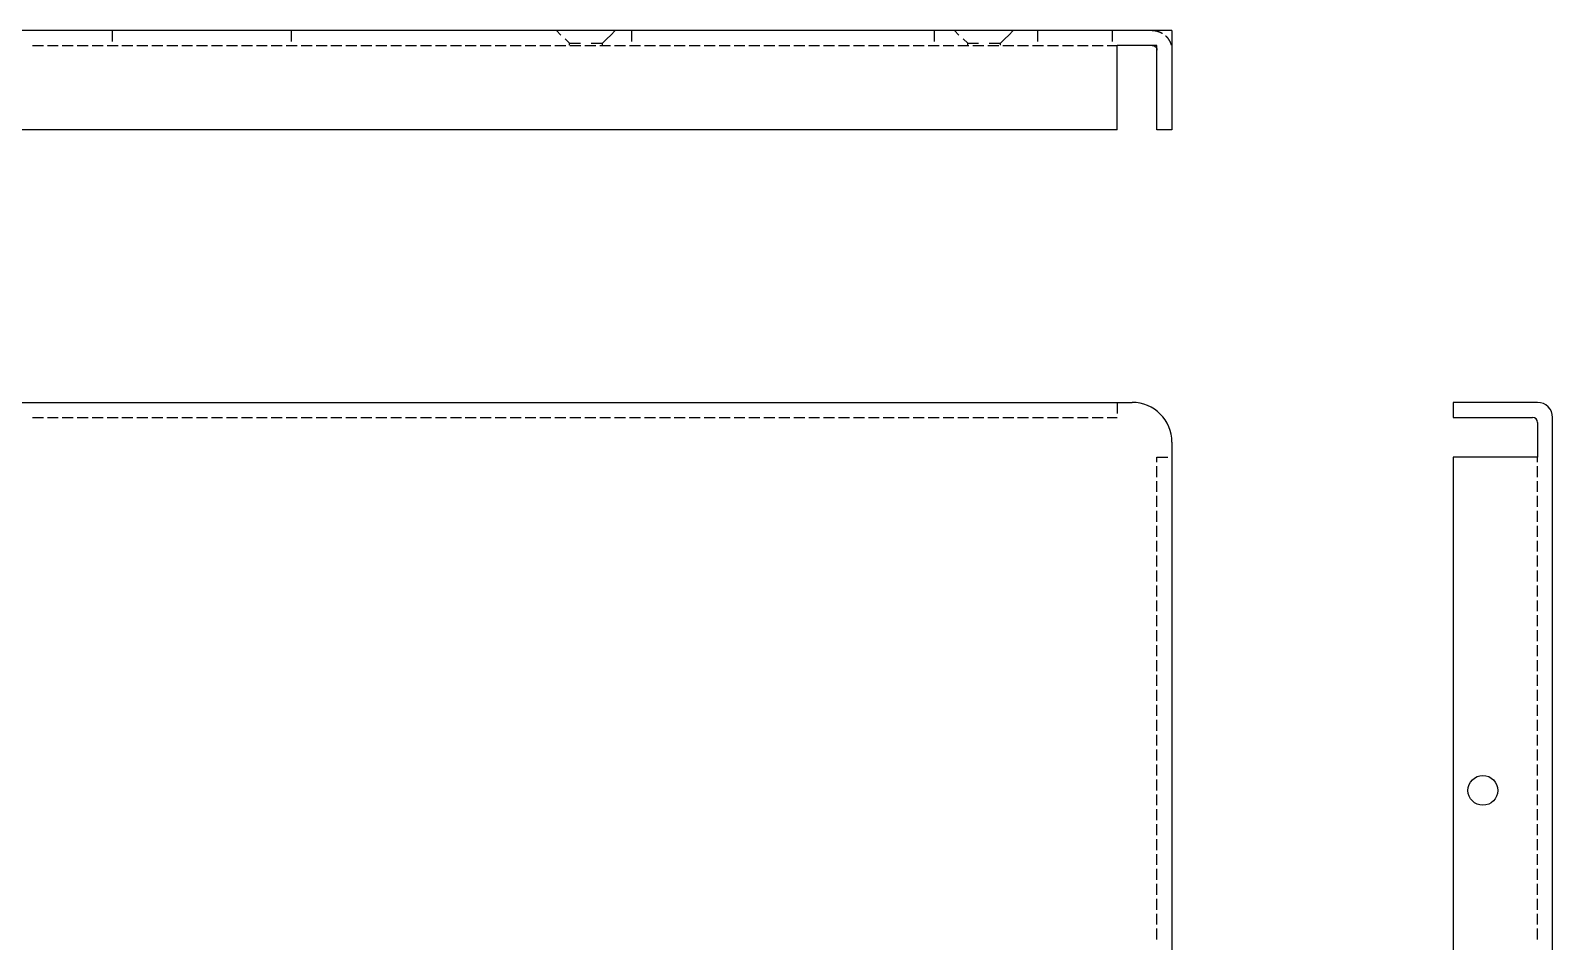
# Model space of a CAD drawing. Header units: millimetres. Extents: x 142 to 462, y -194 to -11.
# Drawn here: x 308.6 to 461.5, y -102.5 to -10.9 of the extents above; entities that cross this region are included whole.
import ezdxf

# ---------------------------------------------------------------- set-up
doc = ezdxf.new("R2010")
doc.units = ezdxf.units.MM
doc.layers.add('User.4', color=57, linetype='CONTINUOUS', true_color=0x484848)

msp = doc.modelspace()

# ---------------------------------------------------------------- linework, layer by layer
at = {"layer": 'User.4', "linetype": 'CONTINUOUS'}
for p, q in [((423.3, -10.9), (171.3, -10.9)), ((316.8, -10.9), (316.8, -12)), ((334.8, -10.9), (334.8, -12)), ((361.891761, -11.364251), (361.447258, -10.919752)), ((362.780745, -12.189749), (362.336242, -11.745215)), ((362.780745, -12.189749), (363.860242, -12.189749)), ((362.780745, -12.253249), (362.780745, -12.189749)), ((364.939736, -12.189749), (366.08273, -12.189749)), ((366.08273, -12.189749), (366.527233, -11.745215)), ((366.08273, -12.253249), (366.08273, -12.189749)), ((366.527233, -11.745215), (366.908239, -11.364251)), ((366.908239, -11.364251), (367.352742, -10.919752)), ((369, -10.9), (369, -12)), ((399.4, -10.9), (399.4, -12)), ((401.891761, -11.364251), (401.447258, -10.919752)), ((402.780745, -12.189749), (402.336242, -11.745215)), ((402.780745, -12.189749), (403.860242, -12.189749)), ((402.780745, -12.253249), (402.780745, -12.189749)), ((404.939736, -12.189749), (406.08273, -12.189749)), ((406.08273, -12.189749), (406.527233, -11.745215)), ((406.08273, -12.253249), (406.08273, -12.189749)), ((406.527233, -11.745215), (406.908239, -11.364251)), ((406.908239, -11.364251), (407.352742, -10.919752)), ((409.8, -10.9), (409.8, -12)), ((417.3, -10.9), (417.3, -12)), ((421.3, -10.9), (421.317453, -10.900076)), ((421.317453, -10.900076), (421.334905, -10.900305)), ((421.334905, -10.900305), (421.352354, -10.900685)), ((421.352354, -10.900685), (421.369799, -10.901218)), ((421.369799, -10.901218), (421.387239, -10.901904)), ((421.387239, -10.901904), (421.404672, -10.902741)), ((421.404672, -10.902741), (421.422097, -10.90373)), ((421.422097, -10.90373), (421.439513, -10.904872)), ((421.439513, -10.904872), (421.456918, -10.906165)), ((421.456918, -10.906165), (421.474311, -10.907611)), ((421.474311, -10.907611), (421.491692, -10.909208)), ((421.491692, -10.909208), (421.509057, -10.910956)), ((421.509057, -10.910956), (421.526406, -10.912856)), ((421.526406, -10.912856), (421.543739, -10.914908)), ((421.543739, -10.914908), (421.561052, -10.91711)), ((421.561052, -10.91711), (421.578346, -10.919464)), ((421.578346, -10.919464), (421.595619, -10.921968)), ((421.595619, -10.921968), (421.612869, -10.924623)), ((421.612869, -10.924623), (421.630095, -10.927429)), ((421.630095, -10.927429), (421.647296, -10.930384)), ((421.647296, -10.930384), (421.664471, -10.93349)), ((421.664471, -10.93349), (421.681618, -10.936746)), ((421.681618, -10.936746), (421.698736, -10.940151)), ((421.698736, -10.940151), (421.715823, -10.943705)), ((421.715823, -10.943705), (421.732879, -10.947408)), ((421.732879, -10.947408), (421.749902, -10.95126)), ((421.749902, -10.95126), (421.766891, -10.95526)), ((421.766891, -10.95526), (421.783844, -10.959409)), ((421.783844, -10.959409), (421.80076, -10.963705)), ((421.80076, -10.963705), (421.817638, -10.968148)), ((421.817638, -10.968148), (421.834477, -10.972739)), ((421.834477, -10.972739), (421.851275, -10.977477)), ((421.851275, -10.977477), (421.868031, -10.982361)), ((421.868031, -10.982361), (421.884743, -10.98739)), ((421.884743, -10.98739), (421.901412, -10.992566)), ((421.901412, -10.992566), (421.918034, -10.997887)), ((421.918034, -10.997887), (421.934609, -11.003353)), ((421.934609, -11.003353), (421.951136, -11.008963)), ((421.951136, -11.008963), (421.967614, -11.014717)), ((421.967614, -11.014717), (421.98404, -11.020615)), ((421.98404, -11.020615), (422.000415, -11.026656)), ((422.000415, -11.026656), (422.016736, -11.032839)), ((422.016736, -11.032839), (422.033002, -11.039165)), ((422.033002, -11.039165), (422.049213, -11.045632)), ((422.049213, -11.045632), (422.065367, -11.052241)), ((422.065367, -11.052241), (422.081462, -11.05899)), ((422.081462, -11.05899), (422.097498, -11.06588)), ((422.097498, -11.06588), (422.113473, -11.072909)), ((422.113473, -11.072909), (422.129386, -11.080077)), ((422.129386, -11.080077), (422.145237, -11.087384)), ((422.145237, -11.087384), (422.161022, -11.094829)), ((422.161022, -11.094829), (422.176742, -11.102412)), ((422.176742, -11.102412), (422.192396, -11.110131)), ((422.192396, -11.110131), (422.207981, -11.117987)), ((422.207981, -11.117987), (422.223497, -11.125978)), ((422.223497, -11.125978), (422.238943, -11.134105)), ((422.238943, -11.134105), (422.254318, -11.142366)), ((422.254318, -11.142366), (422.269619, -11.150761)), ((422.269619, -11.150761), (422.284847, -11.159289)), ((422.284847, -11.159289), (422.3, -11.167949)), ((422.3, -11.167949), (422.315077, -11.176742)), ((422.315077, -11.176742), (422.330076, -11.185665)), ((422.330076, -11.185665), (422.344997, -11.19472)), ((422.344997, -11.19472), (422.345374, -11.194951)), ((422.663278, -11.436622), (422.675996, -11.448575)), ((422.675996, -11.448575), (422.688609, -11.460638)), ((422.688609, -11.460638), (422.701117, -11.47281)), ((422.701117, -11.47281), (422.713518, -11.485091)), ((422.713518, -11.485091), (422.725812, -11.49748)), ((422.725812, -11.49748), (422.737996, -11.509976)), ((422.737996, -11.509976), (422.750072, -11.522578)), ((422.750072, -11.522578), (422.762037, -11.535284)), ((422.762037, -11.535284), (422.77389, -11.548095)), ((422.77389, -11.548095), (422.785632, -11.561008)), ((422.785632, -11.561008), (422.79726, -11.574024)), ((422.79726, -11.574024), (422.808774, -11.58714)), ((422.808774, -11.58714), (422.820173, -11.600356)), ((422.820173, -11.600356), (422.831457, -11.613672)), ((422.831457, -11.613672), (422.842624, -11.627085)), ((422.842624, -11.627085), (422.853673, -11.640595)), ((422.853673, -11.640595), (422.864604, -11.654201)), ((422.864604, -11.654201), (422.875416, -11.667902)), ((422.875416, -11.667902), (422.886108, -11.681697)), ((422.886108, -11.681697), (422.896679, -11.695585)), ((422.896679, -11.695585), (422.907129, -11.709564)), ((422.907129, -11.709564), (422.917456, -11.723634)), ((422.917456, -11.723634), (422.92766, -11.737794)), ((422.92766, -11.737794), (422.93774, -11.752042)), ((422.93774, -11.752042), (422.947695, -11.766377)), ((422.947695, -11.766377), (422.957525, -11.780799)), ((422.957525, -11.780799), (422.967229, -11.795306)), ((422.967229, -11.795306), (422.976805, -11.809898)), ((422.976805, -11.809898), (422.986254, -11.824572)), ((422.986254, -11.824572), (422.995575, -11.839328)), ((422.995575, -11.839328), (423.004766, -11.854165)), ((423.004766, -11.854165), (423.013828, -11.869081)), ((423.013828, -11.869081), (423.022759, -11.884076)), ((423.022759, -11.884076), (423.031559, -11.899149)), ((423.031559, -11.899149), (423.040227, -11.914297)), ((423.040227, -11.914297), (423.048763, -11.929521)), ((423.048763, -11.929521), (423.057165, -11.944819)), ((423.057165, -11.944819), (423.065433, -11.960189)), ((423.065433, -11.960189), (423.073567, -11.975631)), ((423.073567, -11.975631), (423.081566, -11.991143)), ((423.081566, -11.991143), (423.08943, -12.006725)), ((423.08943, -12.006725), (423.097157, -12.022374)), ((423.097157, -12.022374), (423.104747, -12.038091)), ((423.104747, -12.038091), (423.1122, -12.053873)), ((423.1122, -12.053873), (423.119515, -12.069719)), ((423.119515, -12.069719), (423.126691, -12.085629)), ((423.126691, -12.085629), (423.133728, -12.1016)), ((423.133728, -12.1016), (423.140625, -12.117633)), ((423.140625, -12.117633), (423.147383, -12.133725)), ((423.147383, -12.133725), (423.153999, -12.149875)), ((423.153999, -12.149875), (423.160475, -12.166083)), ((423.160475, -12.166083), (423.166808, -12.182346)), ((423.166808, -12.182346), (423.173, -12.198664)), ((423.173, -12.198664), (423.179049, -12.215036)), ((423.179049, -12.215036), (423.184955, -12.23146)), ((423.184955, -12.23146), (423.190717, -12.247934)), ((423.3, -10.9), (423.3, -20.9)), ((308.8, -12.4), (309.9, -12.4)), ((310.3, -12.4), (311.4, -12.4)), ((311.8, -12.4), (312.9, -12.4)), ((313.3, -12.4), (314.4, -12.4)), ((314.8, -12.4), (315.9, -12.4)), ((316.3, -12.4), (317.4, -12.4)), ((317.8, -12.4), (318.9, -12.4)), ((319.3, -12.4), (320.4, -12.4)), ((320.8, -12.4), (321.9, -12.4)), ((322.3, -12.4), (323.4, -12.4)), ((323.8, -12.4), (324.9, -12.4)), ((325.3, -12.4), (326.4, -12.4)), ((326.8, -12.4), (327.9, -12.4)), ((328.3, -12.4), (329.4, -12.4)), ((329.8, -12.4), (330.9, -12.4)), ((331.3, -12.4), (332.4, -12.4)), ((332.8, -12.4), (333.9, -12.4)), ((334.3, -12.4), (335.4, -12.4)), ((335.8, -12.4), (336.9, -12.4)), ((337.3, -12.4), (338.4, -12.4)), ((338.8, -12.4), (339.9, -12.4)), ((340.3, -12.4), (341.4, -12.4)), ((341.8, -12.4), (342.9, -12.4)), ((343.3, -12.4), (344.4, -12.4)), ((344.8, -12.4), (345.9, -12.4)), ((346.3, -12.4), (347.4, -12.4)), ((347.8, -12.4), (348.9, -12.4)), ((349.3, -12.4), (350.4, -12.4)), ((350.8, -12.4), (351.9, -12.4)), ((352.3, -12.4), (353.4, -12.4)), ((353.8, -12.4), (354.9, -12.4)), ((355.3, -12.4), (356.4, -12.4)), ((356.8, -12.4), (357.9, -12.4)), ((358.3, -12.4), (359.4, -12.4)), ((359.8, -12.4), (360.9, -12.4)), ((361.3, -12.4), (362.4, -12.4)), ((362.780745, -12.316714), (362.780745, -12.253249)), ((362.780745, -12.380249), (362.780745, -12.253249)), ((362.780745, -12.380249), (362.780745, -12.316714)), ((362.8, -12.4), (363.9, -12.4)), ((364.3, -12.4), (365.4, -12.4)), ((365.8, -12.4), (366.9, -12.4)), ((366.08273, -12.316714), (366.08273, -12.253249)), ((366.08273, -12.380249), (366.08273, -12.316714)), ((367.3, -12.4), (368.4, -12.4)), ((368.8, -12.4), (369.9, -12.4)), ((370.3, -12.4), (371.4, -12.4)), ((371.8, -12.4), (372.9, -12.4)), ((373.3, -12.4), (374.4, -12.4)), ((374.8, -12.4), (375.9, -12.4)), ((376.3, -12.4), (377.4, -12.4)), ((377.8, -12.4), (378.9, -12.4)), ((379.3, -12.4), (380.4, -12.4)), ((380.8, -12.4), (381.9, -12.4)), ((382.3, -12.4), (383.4, -12.4)), ((383.8, -12.4), (384.9, -12.4)), ((385.3, -12.4), (386.4, -12.4)), ((386.8, -12.4), (387.9, -12.4)), ((388.3, -12.4), (389.4, -12.4)), ((389.8, -12.4), (390.9, -12.4)), ((391.3, -12.4), (392.4, -12.4)), ((392.8, -12.4), (393.9, -12.4)), ((394.3, -12.4), (395.4, -12.4)), ((395.8, -12.4), (396.9, -12.4)), ((397.3, -12.4), (398.4, -12.4)), ((398.8, -12.4), (399.9, -12.4)), ((400.3, -12.4), (401.4, -12.4)), ((401.8, -12.4), (402.9, -12.4)), ((402.780745, -12.316714), (402.780745, -12.253249)), ((402.780745, -12.380249), (402.780745, -12.253249)), ((402.780745, -12.380249), (402.780745, -12.316714)), ((403.3, -12.4), (404.4, -12.4)), ((404.8, -12.4), (405.9, -12.4)), ((406.08273, -12.316714), (406.08273, -12.253249)), ((406.08273, -12.380249), (406.08273, -12.316714)), ((406.3, -12.4), (407.4, -12.4)), ((407.8, -12.4), (408.9, -12.4)), ((409.3, -12.4), (410.4, -12.4)), ((410.8, -12.4), (411.9, -12.4)), ((412.3, -12.4), (413.4, -12.4)), ((413.8, -12.4), (414.9, -12.4)), ((415.3, -12.4), (416.4, -12.4)), ((416.8, -12.4), (417.8, -12.4)), ((417.8, -20.9), (417.8, -12.4)), ((421.8, -12.4), (417.8, -12.4)), ((421.3, -12.4), (421.304363, -12.400019)), ((421.304363, -12.400019), (421.308726, -12.400076)), ((421.308726, -12.400076), (421.313088, -12.400171)), ((421.313088, -12.400171), (421.31745, -12.400305)), ((421.31745, -12.400305), (421.32181, -12.400476)), ((421.32181, -12.400476), (421.326168, -12.400685)), ((421.326168, -12.400685), (421.330524, -12.400933)), ((421.330524, -12.400933), (421.334878, -12.401218)), ((421.334878, -12.401218), (421.33923, -12.401541)), ((421.33923, -12.401541), (421.343578, -12.401903)), ((421.343578, -12.401903), (421.347923, -12.402302)), ((421.347923, -12.402302), (421.352264, -12.402739)), ((421.352264, -12.402739), (421.356602, -12.403214)), ((421.356602, -12.403214), (421.360935, -12.403727)), ((421.360935, -12.403727), (421.365263, -12.404278)), ((421.365263, -12.404278), (421.369587, -12.404866)), ((421.369587, -12.404866), (421.373905, -12.405492)), ((421.373905, -12.405492), (421.378217, -12.406156)), ((421.378217, -12.406156), (421.382524, -12.406857)), ((421.382524, -12.406857), (421.386824, -12.407596)), ((421.386824, -12.407596), (421.391118, -12.408373)), ((421.391118, -12.408373), (421.395404, -12.409186)), ((421.395404, -12.409186), (421.399684, -12.410038)), ((421.399684, -12.410038), (421.403956, -12.410926)), ((421.403956, -12.410926), (421.40822, -12.411852)), ((421.40822, -12.411852), (421.412476, -12.412815)), ((421.412476, -12.412815), (421.416723, -12.413815)), ((421.416723, -12.413815), (421.420961, -12.414852)), ((421.420961, -12.414852), (421.42519, -12.415926)), ((421.42519, -12.415926), (421.42941, -12.417037)), ((421.42941, -12.417037), (421.433619, -12.418185)), ((421.433619, -12.418185), (421.437819, -12.419369)), ((421.437819, -12.419369), (421.442008, -12.42059)), ((421.442008, -12.42059), (421.446186, -12.421848)), ((421.446186, -12.421848), (421.450353, -12.423142)), ((421.450353, -12.423142), (421.454508, -12.424472)), ((421.454508, -12.424472), (421.458652, -12.425838)), ((421.458652, -12.425838), (421.462784, -12.427241)), ((421.462784, -12.427241), (421.466903, -12.428679)), ((421.466903, -12.428679), (421.47101, -12.430154)), ((421.47101, -12.430154), (421.475104, -12.431664)), ((421.475104, -12.431664), (421.479184, -12.43321)), ((421.479184, -12.43321), (421.483251, -12.434791)), ((421.483251, -12.434791), (421.487303, -12.436408)), ((421.487303, -12.436408), (421.491342, -12.43806)), ((421.491342, -12.43806), (421.495366, -12.439748)), ((421.495366, -12.439748), (421.499375, -12.44147)), ((421.499375, -12.44147), (421.503368, -12.443227)), ((421.503368, -12.443227), (421.507347, -12.445019)), ((421.507347, -12.445019), (421.511309, -12.446846)), ((421.511309, -12.446846), (421.515256, -12.448707)), ((421.515256, -12.448707), (421.519186, -12.450603)), ((421.519186, -12.450603), (421.523099, -12.452533)), ((421.523099, -12.452533), (421.526995, -12.454497)), ((421.526995, -12.454497), (421.530874, -12.456495)), ((421.530874, -12.456495), (421.534736, -12.458526)), ((421.534736, -12.458526), (421.538579, -12.460591)), ((421.538579, -12.460591), (421.542405, -12.46269)), ((421.542405, -12.46269), (421.546212, -12.464822)), ((421.546212, -12.464822), (421.55, -12.466987)), ((421.55, -12.466987), (421.553769, -12.469185)), ((421.553769, -12.469185), (421.557519, -12.471416)), ((421.557519, -12.471416), (421.561249, -12.47368)), ((421.561249, -12.47368), (421.56496, -12.475976)), ((421.56496, -12.475976), (421.56865, -12.478304)), ((421.56865, -12.478304), (421.57232, -12.480665)), ((421.57232, -12.480665), (421.575968, -12.483057)), ((421.575968, -12.483057), (421.579596, -12.485481)), ((421.579596, -12.485481), (421.583203, -12.487937)), ((421.583203, -12.487937), (421.586788, -12.490424)), ((421.586788, -12.490424), (421.590351, -12.492942)), ((421.590351, -12.492942), (421.593893, -12.495492)), ((421.593893, -12.495492), (421.597411, -12.498072)), ((421.597411, -12.498072), (421.600908, -12.500682)), ((421.600908, -12.500682), (421.604381, -12.503323)), ((421.604381, -12.503323), (421.607831, -12.505995)), ((421.607831, -12.505995), (421.611257, -12.508696)), ((421.611257, -12.508696), (421.61466, -12.511427)), ((421.61466, -12.511427), (421.618039, -12.514188)), ((421.618039, -12.514188), (421.621394, -12.516978)), ((421.621394, -12.516978), (421.624724, -12.519797)), ((421.624724, -12.519797), (421.62803, -12.522645)), ((421.62803, -12.522645), (421.63131, -12.525522)), ((421.63131, -12.525522), (421.634565, -12.528428)), ((421.634565, -12.528428), (421.637795, -12.531361)), ((421.637795, -12.531361), (421.640999, -12.534323)), ((421.640999, -12.534323), (421.644177, -12.537313)), ((421.644177, -12.537313), (421.647329, -12.54033)), ((421.647329, -12.54033), (421.650455, -12.543375)), ((421.650455, -12.543375), (421.653553, -12.546447)), ((421.653553, -12.546447), (421.656625, -12.549545)), ((421.656625, -12.549545), (421.65967, -12.552671)), ((421.65967, -12.552671), (421.662687, -12.555823)), ((421.662687, -12.555823), (421.665677, -12.559001)), ((421.665677, -12.559001), (421.668639, -12.562205)), ((421.668639, -12.562205), (421.671572, -12.565435)), ((421.671572, -12.565435), (421.674478, -12.56869)), ((421.674478, -12.56869), (421.677355, -12.57197)), ((421.677355, -12.57197), (421.680203, -12.575276)), ((421.680203, -12.575276), (421.683022, -12.578606)), ((421.683022, -12.578606), (421.685812, -12.581961)), ((421.685812, -12.581961), (421.688573, -12.58534)), ((421.688573, -12.58534), (421.691304, -12.588743)), ((421.691304, -12.588743), (421.694005, -12.592169)), ((421.694005, -12.592169), (421.696677, -12.595619)), ((421.696677, -12.595619), (421.699318, -12.599092)), ((421.699318, -12.599092), (421.701928, -12.602589)), ((421.701928, -12.602589), (421.704508, -12.606107)), ((421.704508, -12.606107), (421.707058, -12.609649)), ((421.707058, -12.609649), (421.709576, -12.613212)), ((421.709576, -12.613212), (421.712063, -12.616797)), ((421.712063, -12.616797), (421.714519, -12.620404)), ((421.714519, -12.620404), (421.716943, -12.624032)), ((421.716943, -12.624032), (421.719335, -12.62768)), ((421.719335, -12.62768), (421.721696, -12.63135)), ((421.721696, -12.63135), (421.724024, -12.63504)), ((421.724024, -12.63504), (421.72632, -12.638751)), ((421.72632, -12.638751), (421.728584, -12.642481)), ((421.728584, -12.642481), (421.730815, -12.646231)), ((421.730815, -12.646231), (421.733013, -12.65)), ((421.733013, -12.65), (421.735178, -12.653788)), ((421.735178, -12.653788), (421.73731, -12.657595)), ((421.73731, -12.657595), (421.739409, -12.661421)), ((421.739409, -12.661421), (421.741474, -12.665264)), ((421.741474, -12.665264), (421.743505, -12.669126)), ((421.743505, -12.669126), (421.745503, -12.673005)), ((421.745503, -12.673005), (421.747467, -12.676901)), ((421.747467, -12.676901), (421.749397, -12.680814)), ((421.749397, -12.680814), (421.751293, -12.684744)), ((421.751293, -12.684744), (421.753154, -12.688691)), ((421.753154, -12.688691), (421.754981, -12.692653)), ((421.754981, -12.692653), (421.756773, -12.696632)), ((421.756773, -12.696632), (421.75853, -12.700625)), ((421.75853, -12.700625), (421.760252, -12.704634)), ((421.760252, -12.704634), (421.76194, -12.708658)), ((421.76194, -12.708658), (421.763592, -12.712697)), ((421.763592, -12.712697), (421.765209, -12.716749)), ((421.765209, -12.716749), (421.76679, -12.720816)), ((421.76679, -12.720816), (421.768336, -12.724896)), ((421.768336, -12.724896), (421.769846, -12.72899)), ((421.769846, -12.72899), (421.771321, -12.733097)), ((421.771321, -12.733097), (421.772759, -12.737216)), ((421.772759, -12.737216), (421.774162, -12.741348)), ((421.774162, -12.741348), (421.775528, -12.745492)), ((421.775528, -12.745492), (421.776858, -12.749647)), ((421.776858, -12.749647), (421.778152, -12.753814)), ((421.778152, -12.753814), (421.77941, -12.757992)), ((421.77941, -12.757992), (421.780631, -12.762181)), ((421.780631, -12.762181), (421.781815, -12.766381)), ((421.781815, -12.766381), (421.782963, -12.77059)), ((421.782963, -12.77059), (421.784074, -12.77481)), ((421.784074, -12.77481), (421.785148, -12.779039)), ((421.785148, -12.779039), (421.786185, -12.783277)), ((421.786185, -12.783277), (421.787185, -12.787524)), ((421.787185, -12.787524), (421.788148, -12.79178)), ((421.788148, -12.79178), (421.789074, -12.796044)), ((421.789074, -12.796044), (421.789962, -12.800316)), ((421.789962, -12.800316), (421.790814, -12.804596)), ((421.790814, -12.804596), (421.791627, -12.808882)), ((421.791627, -12.808882), (421.792404, -12.813176)), ((421.792404, -12.813176), (421.793143, -12.817476)), ((421.793143, -12.817476), (421.793844, -12.821783)), ((421.793844, -12.821783), (421.794508, -12.826095)), ((421.794508, -12.826095), (421.795134, -12.830413)), ((421.795134, -12.830413), (421.795722, -12.834737)), ((421.795722, -12.834737), (421.796273, -12.839065)), ((421.796273, -12.839065), (421.796786, -12.843398)), ((421.796786, -12.843398), (421.797261, -12.847736)), ((421.797261, -12.847736), (421.797698, -12.852077)), ((421.797698, -12.852077), (421.798097, -12.856422)), ((421.798097, -12.856422), (421.798459, -12.86077)), ((421.798459, -12.86077), (421.798782, -12.865122)), ((421.798782, -12.865122), (421.799067, -12.869476)), ((421.799067, -12.869476), (421.799315, -12.873832)), ((421.799315, -12.873832), (421.799524, -12.87819)), ((421.799524, -12.87819), (421.799695, -12.88255)), ((421.799695, -12.88255), (421.799829, -12.886912)), ((421.799829, -12.886912), (421.799924, -12.891274)), ((421.799924, -12.891274), (421.799981, -12.895637)), ((421.799981, -12.895637), (421.8, -12.9)), ((421.8, -20.9), (421.8, -12.4)), ((423.190717, -12.247934), (423.196335, -12.264458)), ((423.196335, -12.264458), (423.201809, -12.281031)), ((423.201809, -12.281031), (423.207138, -12.297651)), ((423.207138, -12.297651), (423.212322, -12.314316)), ((423.212322, -12.314316), (423.21736, -12.331027)), ((423.21736, -12.331027), (423.222252, -12.34778)), ((423.222252, -12.34778), (423.226998, -12.364576)), ((423.226998, -12.364576), (423.227116, -12.365002)), ((423.29499, -12.758526), (423.296149, -12.77594)), ((423.296149, -12.77594), (423.297155, -12.793365)), ((423.297155, -12.793365), (423.29801, -12.810797)), ((423.29801, -12.810797), (423.298712, -12.828236)), ((423.298712, -12.828236), (423.299262, -12.84568)), ((423.299262, -12.84568), (423.29966, -12.863129)), ((423.29966, -12.863129), (423.299906, -12.880581)), ((423.299906, -12.880581), (423.299999, -12.898034)), ((423.299999, -12.898034), (423.3, -12.9)), ((417.8, -20.9), (176.8, -20.9)), ((423.3, -20.9), (421.8, -20.9)), ((175.3, -48.3), (419.3, -48.3)), ((417.8, -48.3), (417.8, -49.4)), ((451.55, -48.3), (451.55, -49.8)), ((460.05, -48.3), (451.55, -48.3)), ((308.8, -49.8), (309.9, -49.8)), ((310.3, -49.8), (311.4, -49.8)), ((311.8, -49.8), (312.9, -49.8)), ((313.3, -49.8), (314.4, -49.8)), ((314.8, -49.8), (315.9, -49.8)), ((316.3, -49.8), (317.4, -49.8)), ((317.8, -49.8), (318.9, -49.8)), ((319.3, -49.8), (320.4, -49.8)), ((320.8, -49.8), (321.9, -49.8)), ((322.3, -49.8), (323.4, -49.8)), ((323.8, -49.8), (324.9, -49.8)), ((325.3, -49.8), (326.4, -49.8)), ((326.8, -49.8), (327.9, -49.8)), ((328.3, -49.8), (329.4, -49.8)), ((329.8, -49.8), (330.9, -49.8)), ((331.3, -49.8), (332.4, -49.8)), ((332.8, -49.8), (333.9, -49.8)), ((334.3, -49.8), (335.4, -49.8)), ((335.8, -49.8), (336.9, -49.8)), ((337.3, -49.8), (338.4, -49.8)), ((338.8, -49.8), (339.9, -49.8)), ((340.3, -49.8), (341.4, -49.8)), ((341.8, -49.8), (342.9, -49.8)), ((343.3, -49.8), (344.4, -49.8)), ((344.8, -49.8), (345.9, -49.8)), ((346.3, -49.8), (347.4, -49.8)), ((347.8, -49.8), (348.9, -49.8)), ((349.3, -49.8), (350.4, -49.8)), ((350.8, -49.8), (351.9, -49.8)), ((352.3, -49.8), (353.4, -49.8)), ((353.8, -49.8), (354.9, -49.8)), ((355.3, -49.8), (356.4, -49.8)), ((356.8, -49.8), (357.9, -49.8)), ((358.3, -49.8), (359.4, -49.8)), ((359.8, -49.8), (360.9, -49.8)), ((361.3, -49.8), (362.4, -49.8)), ((362.8, -49.8), (363.9, -49.8)), ((364.3, -49.8), (365.4, -49.8)), ((365.8, -49.8), (366.9, -49.8)), ((367.3, -49.8), (368.4, -49.8)), ((368.8, -49.8), (369.9, -49.8)), ((370.3, -49.8), (371.4, -49.8)), ((371.8, -49.8), (372.9, -49.8)), ((373.3, -49.8), (374.4, -49.8)), ((374.8, -49.8), (375.9, -49.8)), ((376.3, -49.8), (377.4, -49.8)), ((377.8, -49.8), (378.9, -49.8)), ((379.3, -49.8), (380.4, -49.8)), ((380.8, -49.8), (381.9, -49.8)), ((382.3, -49.8), (383.4, -49.8)), ((383.8, -49.8), (384.9, -49.8)), ((385.3, -49.8), (386.4, -49.8)), ((386.8, -49.8), (387.9, -49.8)), ((388.3, -49.8), (389.4, -49.8)), ((389.8, -49.8), (390.9, -49.8)), ((391.3, -49.8), (392.4, -49.8)), ((392.8, -49.8), (393.9, -49.8)), ((394.3, -49.8), (395.4, -49.8)), ((395.8, -49.8), (396.9, -49.8)), ((397.3, -49.8), (398.4, -49.8)), ((398.8, -49.8), (399.9, -49.8)), ((400.3, -49.8), (401.4, -49.8)), ((401.8, -49.8), (402.9, -49.8)), ((403.3, -49.8), (404.4, -49.8)), ((404.8, -49.8), (405.9, -49.8)), ((406.3, -49.8), (407.4, -49.8)), ((407.8, -49.8), (408.9, -49.8)), ((409.3, -49.8), (410.4, -49.8)), ((410.8, -49.8), (411.9, -49.8)), ((412.3, -49.8), (413.4, -49.8)), ((413.8, -49.8), (414.9, -49.8)), ((415.3, -49.8), (416.4, -49.8)), ((416.8, -49.8), (417.8, -49.8)), ((451.55, -49.8), (459.55, -49.8)), ((460.05, -50.3), (460.05, -53.8)), ((461.55, -164.8), (461.55, -49.8)), ((423.3, -52.3), (423.3, -162.3)), ((421.8, -53.8), (422.9, -53.8)), ((421.8, -54.3), (421.8, -53.8)), ((421.8, -55.8), (421.8, -54.7)), ((451.55, -53.8), (451.55, -160.8)), ((460.05, -53.8), (451.55, -53.8)), ((460.05, -54.3), (460.05, -53.8)), ((460.05, -55.8), (460.05, -54.7)), ((421.8, -57.3), (421.8, -56.2)), ((460.05, -57.3), (460.05, -56.2)), ((421.8, -58.8), (421.8, -57.7)), ((460.05, -58.8), (460.05, -57.7)), ((421.8, -60.3), (421.8, -59.2)), ((460.05, -60.3), (460.05, -59.2)), ((421.8, -61.8), (421.8, -60.7)), ((460.05, -61.8), (460.05, -60.7)), ((421.8, -63.3), (421.8, -62.2)), ((460.05, -63.3), (460.05, -62.2)), ((421.8, -64.8), (421.8, -63.7)), ((460.05, -64.8), (460.05, -63.7)), ((421.8, -66.3), (421.8, -65.2)), ((460.05, -66.3), (460.05, -65.2)), ((421.8, -67.8), (421.8, -66.7)), ((460.05, -67.8), (460.05, -66.7)), ((421.8, -69.3), (421.8, -68.2)), ((460.05, -69.3), (460.05, -68.2)), ((421.8, -70.8), (421.8, -69.7)), ((460.05, -70.8), (460.05, -69.7)), ((421.8, -72.3), (421.8, -71.2)), ((460.05, -72.3), (460.05, -71.2)), ((421.8, -73.8), (421.8, -72.7)), ((460.05, -73.8), (460.05, -72.7)), ((421.8, -75.3), (421.8, -74.2)), ((460.05, -75.3), (460.05, -74.2)), ((421.8, -76.8), (421.8, -75.7)), ((460.05, -76.8), (460.05, -75.7)), ((421.8, -78.3), (421.8, -77.2)), ((460.05, -78.3), (460.05, -77.2)), ((421.8, -79.8), (421.8, -78.7)), ((460.05, -79.8), (460.05, -78.7)), ((421.8, -81.3), (421.8, -80.2)), ((460.05, -81.3), (460.05, -80.2)), ((421.8, -82.8), (421.8, -81.7)), ((460.05, -82.8), (460.05, -81.7)), ((421.8, -84.3), (421.8, -83.2)), ((460.05, -84.3), (460.05, -83.2)), ((421.8, -85.8), (421.8, -84.7)), ((460.05, -85.8), (460.05, -84.7)), ((421.8, -87.3), (421.8, -86.2)), ((460.05, -87.3), (460.05, -86.2)), ((421.8, -88.8), (421.8, -87.7)), ((460.05, -88.8), (460.05, -87.7)), ((421.8, -90.3), (421.8, -89.2)), ((460.05, -90.3), (460.05, -89.2)), ((421.8, -91.8), (421.8, -90.7)), ((460.05, -91.8), (460.05, -90.7)), ((421.8, -93.3), (421.8, -92.2)), ((460.05, -93.3), (460.05, -92.2)), ((421.8, -94.8), (421.8, -93.7)), ((460.05, -94.8), (460.05, -93.7)), ((421.8, -96.3), (421.8, -95.2)), ((460.05, -96.3), (460.05, -95.2)), ((421.8, -97.8), (421.8, -96.7)), ((460.05, -97.8), (460.05, -96.7)), ((421.8, -99.3), (421.8, -98.2)), ((460.05, -99.3), (460.05, -98.2)), ((421.8, -100.8), (421.8, -99.7)), ((460.05, -100.8), (460.05, -99.7)), ((421.8, -102.3), (421.8, -101.2)), ((460.05, -102.3), (460.05, -101.2))]:
    msp.add_line(p, q, dxfattribs=at)
at = {"layer": 'User.4'}
msp.add_circle((454.55, -87.3), 1.5, dxfattribs=at)
for centre, radius in [((419.3, -52.3), 4), ((460.05, -49.8), 1.5), ((459.55, -50.3), 0.5)]:
    msp.add_arc(centre, radius, 0, 90, dxfattribs=at)

doc.saveas('drawing.dxf')
